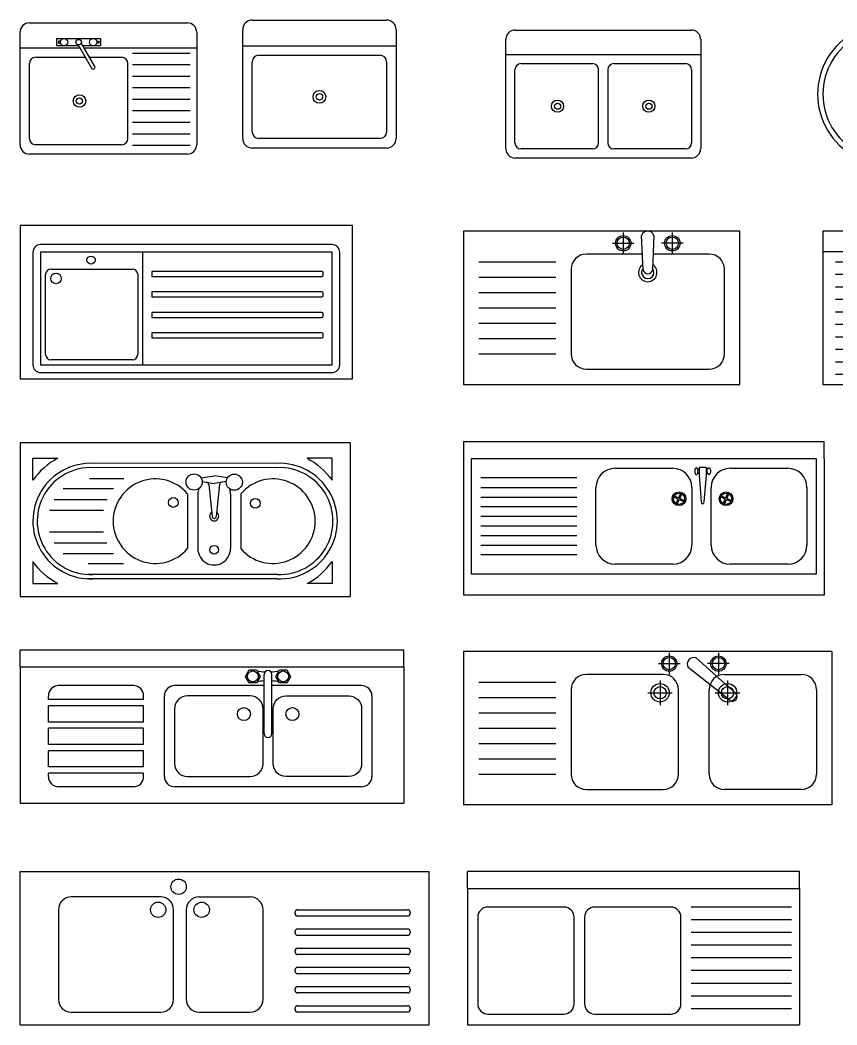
# Model space of a CAD drawing. Header units: millimetres. Extents: x 643 to 7538, y 391 to 4364.
# Drawn here: x 643 to 3837, y 391 to 4318 of the extents above; entities that cross this region are included whole.
import ezdxf

# ---------------------------------------------------------------- set-up
doc = ezdxf.new("R2010")
doc.units = ezdxf.units.MM

# ---------------------------------------------------------------- blocks, each defined once
blk = doc.blocks.new('kitchen sink 1')
at = {"color": 0}
for p, q in [((-194.7, -71.7), (-194.7, -78.8)), ((-186.7, -71.7), (-194.7, -71.7)), ((-45.8, -71.7), (-37.9, -71.7)), ((-37.9, -71.7), (-37.9, -78.8)), ((-345.3, -97.7), (-111.5, -97.7)), ((-194.7, -78.8), (-186.7, -78.8)), ((-118.4, -85.9), (-65.5, -177.6)), ((-53.1, -170.4), (-106, -78.7)), ((-95.1, -97.7), (345.3, -97.7)), ((-37.9, -78.8), (-45.8, -78.8)), ((94.1, -118.1), (319.1, -118.1)), ((76.1, -451.9), (76.1, -158.8)), ((94.1, -163.1), (319.1, -163.1)), ((94.1, -208.1), (319.1, -208.1)), ((94.1, -253.1), (319.1, -253.1)), ((94.1, -298.1), (319.1, -298.1)), ((94.1, -343.1), (319.1, -343.1)), ((94.1, -388.1), (319.1, -388.1)), ((94.1, -433.1), (319.1, -433.1)), ((94.1, -478.1), (319.1, -478.1))]:
    blk.add_line(p, q, dxfattribs=at)
for points in [[(-308.7, 0), (308.7, 0)], [(-345.3, -476.4), (-345.3, -36.6)], [(345.3, -36.6), (345.3, -476.4)], [(-116.4, -89.5), (-201.8, -89.5), (-201.8, -61), (-30.8, -61), (-30.8, -89.5), (-99.9, -89.5)], [(-284.2, -134.4), (-90.4, -134.4)], [(-73.9, -134.4), (51.7, -134.4)], [(-308.7, -451.9), (-308.7, -158.8)], [(51.7, -476.4), (-284.2, -476.4)], [(308.7, -513), (-308.7, -513)]]:
    blk.add_lwpolyline(points, dxfattribs=at)
for centre, radius in [((-173.3, -75.3), 14.3), ((-116.3, -75.3), 10.7), ((-59.3, -75.3), 14.3), ((-113.2, -305.4), 24.4), ((-113.2, -305.4), 12.2)]:
    blk.add_circle(centre, radius, dxfattribs=at)
for centre, radius, start, end in [((-308.7, -36.6), 36.6, 90, 180), ((308.7, -36.6), 36.6, 0, 90), ((-284.2, -158.8), 24.4, 90, 180), ((51.7, -158.8), 24.4, 0, 90), ((-59.3, -174), 7.13, 210, 30), ((-284.2, -451.9), 24.4, 180, 270), ((51.7, -451.9), 24.4, 270, 0), ((-308.7, -476.4), 36.6, 180, 270), ((308.7, -476.4), 36.6, 270, 0)]:
    blk.add_arc(centre, radius, start, end, dxfattribs=at)
blk = doc.blocks.new('kitchen sink2')
at = {"color": 0}
for p, q in [((-262.5, 0), (262.5, 0)), ((-300, -462.5), (-300, -37.5)), ((300, -37.5), (300, -462.5)), ((-300, -100), (300, -100)), ((-237.5, -137.5), (237.5, -137.5)), ((-262.5, -437.5), (-262.5, -162.5)), ((262.5, -162.5), (262.5, -437.5)), ((237.5, -462.5), (-237.5, -462.5)), ((262.5, -500), (-262.5, -500))]:
    blk.add_line(p, q, dxfattribs=at)
for radius in [25, 12.5]:
    blk.add_circle((0, -300), radius, dxfattribs=at)
for centre, radius, start, end in [((-262.5, -37.5), 37.5, 90, 180), ((262.5, -37.5), 37.5, 0, 90), ((-237.5, -162.5), 25, 90, 180), ((237.5, -162.5), 25, 0, 90), ((-262.5, -462.5), 37.5, 180, 270), ((-237.5, -437.5), 25, 180, 270), ((237.5, -437.5), 25, 270, 0), ((262.5, -462.5), 37.5, 270, 0)]:
    blk.add_arc(centre, radius, start, end, dxfattribs=at)
blk = doc.blocks.new('kitchen sink3')
at = {"color": 0}
for p, q in [((-345.2, 0), (345.2, 0)), ((-381, -464.3), (-381, -35.7)), ((381, -35.7), (381, -464.3)), ((-381, -95.2), (381, -95.2)), ((-345.2, -440.5), (-345.2, -154.8)), ((-321.4, -131), (-41.7, -131)), ((-17.9, -440.5), (-17.9, -154.8)), ((17.9, -154.8), (17.9, -440.5)), ((41.7, -131), (321.4, -131)), ((345.2, -154.8), (345.2, -440.5)), ((-41.7, -464.3), (-321.4, -464.3)), ((321.4, -464.3), (41.7, -464.3)), ((345.2, -500), (-345.2, -500))]:
    blk.add_line(p, q, dxfattribs=at)
for centre, radius in [((-178.6, -297.6), 23.8), ((178.6, -297.6), 23.8), ((-178.6, -297.6), 11.9), ((178.6, -297.6), 11.9)]:
    blk.add_circle(centre, radius, dxfattribs=at)
for centre, radius, start, end in [((-345.2, -35.7), 35.7, 90, 180), ((345.2, -35.7), 35.7, 0, 90), ((-321.4, -154.8), 23.8, 90, 180), ((-41.7, -154.8), 23.8, 0, 90), ((41.7, -154.8), 23.8, 90, 180), ((321.4, -154.8), 23.8, 0, 90), ((-345.2, -464.3), 35.7, 180, 270), ((-321.4, -440.5), 23.8, 180, 270), ((-41.7, -440.5), 23.8, 270, 0), ((41.7, -440.5), 23.8, 180, 270), ((321.4, -440.5), 23.8, 270, 0), ((345.2, -464.3), 35.7, 270, 0)]:
    blk.add_arc(centre, radius, start, end, dxfattribs=at)
blk = doc.blocks.new('kitchen sink4')
at = {"color": 0}
for p, q in [((-256.7, -0.1), (256.7, 0.1)), ((-256.7, -20.8), (256.6, -20.6)), ((-324.7, -69.4), (-261.6, -59.1)), ((-198.5, -68.7), (-261.6, -59.1)), ((258.6, -72.3), (-15.3, -72.3)), ((-318.1, -87.3), (-261.4, -96.1)), ((-274.7, -94), (-270.7, -200.4)), ((-203.7, -86.7), (-260.3, -96.1)), ((-244, -94), (-247.9, -200.4)), ((-414.8, -145), (-414.8, -406.1)), ((384.1, -119.8), (21, -119.8)), ((428, -171.5), (46.3, -171.5)), ((-270.7, -200.4), (-259.3, -200.4)), ((-247.9, -200.4), (-259.3, -200.4)), ((449.7, -223.2), (60.4, -223.2)), ((449.8, -326.7), (60.4, -326.7)), ((428.2, -378.4), (46.3, -378.4)), ((384.4, -430.1), (21, -430.1)), ((264.8, -477.6), (-15.3, -477.6)), ((-259, -529.5), (268.5, -529.2)), ((-258.2, -550.1), (269.9, -549.9))]:
    blk.add_line(p, q, dxfattribs=at)
for centre, radius in [((-356.6, -90.1), 38.6), ((-165.2, -89.1), 38.6), ((-347.1, -186.5), 23.2)]:
    blk.add_circle(centre, radius, dxfattribs=at)
for centre, radius, start, end in [((-269.1, -275.1), 275.2, 87.4126, 272.2767), ((253.6, -275.1), 275.2, 273.3987, 90.7013), ((-269.1, -275.1), 254.6, 87.4126, 272.2767), ((253.6, -275.1), 254.6, 267.7508, 90.7274), ((-261.8, -275.5), 201.2, 127.6961, 139.5429), ((-261.8, -275.5), 201.2, 220.4846, 52.137)]:
    blk.add_arc(centre, radius, start, end, dxfattribs=at)
blk = doc.blocks.new('kitchen sink7')
at = {"color": 0}
for p, q in [((1300, 0), (0, 0)), ((0, 0), (0, -600)), ((1300, -600), (1300, 0)), ((1220, -75), (80, -75)), ((50, -105), (50, -545)), ((1220, -105), (80, -105)), ((80, -105), (80, -545)), ((480, -545), (480, -105)), ((1220, -545), (1220, -105)), ((1250, -545), (1250, -105)), ((100, -505), (100, -191)), ((120, -171), (440, -171)), ((460, -191), (460, -505)), ((515, -180), (515, -199.3)), ((1180, -180), (515, -180)), ((1185, -194.3), (1185, -185)), ((515, -199.3), (1180, -199.3)), ((515, -260), (515, -279.3)), ((1180, -260), (515, -260)), ((1185, -274.3), (1185, -265)), ((515, -279.3), (1180, -279.3)), ((515, -340), (515, -359.3)), ((1180, -340), (515, -340)), ((1185, -354.3), (1185, -345)), ((515, -359.3), (1180, -359.3)), ((515, -420), (515, -439.3)), ((1180, -420), (515, -420)), ((1185, -434.3), (1185, -425)), ((515, -439.3), (1180, -439.3)), ((80, -545), (1220, -545)), ((440, -525), (120, -525)), ((80, -575), (1220, -575)), ((0, -600), (1300, -600))]:
    blk.add_line(p, q, dxfattribs=at)
for centre, radius in [((277.4, -135.4), 15.9), ((140.5, -207), 20.7)]:
    blk.add_circle(centre, radius, dxfattribs=at)
for centre, radius, start, end in [((80, -105), 30, 90, 180), ((1220, -105), 30, 0, 90), ((120, -191), 20, 90, 180), ((440, -191), 20, 0, 90), ((1180, -185), 5, 360, 90), ((1180, -194.3), 5, 270, 0), ((1180, -265), 5, 0, 90), ((1180, -274.3), 5, 270, 0), ((1180, -345), 5, 0, 90), ((1180, -354.3), 5, 270, 0), ((1180, -425), 5, 360, 90), ((1180, -434.3), 5, 270, 0), ((120, -505), 20, 180, 270), ((440, -505), 20, 270, 0), ((80, -545), 30, 180, 270), ((1220, -545), 30, 270, 0)]:
    blk.add_arc(centre, radius, start, end, dxfattribs=at)
blk = doc.blocks.new('kitchen sink8')
at = {"color": 0}
for p, q in [((0, 0), (-1080, 0)), ((-1080, 0), (-1080, -600)), ((0, -600), (0, 0)), ((-456, -6), (-456, -90)), ((-377.9, -151.2), (-384.1, -17.1)), ((-335.9, -17.1), (-342.1, -151.2)), ((-264, -6), (-264, -90)), ((-498, -48), (-414, -48)), ((-222, -48), (-306, -48)), ((-379.8, -90), (-600, -90)), ((-120, -90), (-340.2, -90)), ((-1020, -120), (-720, -120)), ((-660, -150), (-660, -480)), ((-60, -480), (-60, -150)), ((-1020, -180), (-720, -180)), ((-1020, -240), (-720, -240)), ((-1020, -300), (-720, -300)), ((-1020, -360), (-720, -360)), ((-1020, -420), (-720, -420)), ((-1020, -480), (-720, -480)), ((-600, -540), (-120, -540)), ((-1080, -600), (0, -600))]:
    blk.add_line(p, q, dxfattribs=at)
for centre, radius in [((-456, -48), 30), ((-456, -48), 24), ((-264, -48), 30), ((-264, -48), 24)]:
    blk.add_circle(centre, radius, dxfattribs=at)
for centre, radius, start, end in [((-360, -25.5), 25.5, 19.3328, 160.6672), ((-600, -150), 60, 90, 180), ((-120, -150), 60, 0, 90), ((-360, -162), 36, 121.8659, 58.1341), ((-360, -162), 24, 139.2152, 40.7848), ((-360, -149.3), 18, 186.0661, 353.9339), ((-600, -480), 60, 180, 270), ((-120, -480), 60, 270, 0)]:
    blk.add_arc(centre, radius, start, end, dxfattribs=at)
blk = doc.blocks.new('kitchen sink9')
at = {"color": 0}
for p, q in [((-1000, 0), (-1000, -600)), ((0, 0), (-1000, 0)), ((0, -600), (0, 0)), ((-1000, -80), (0, -80)), ((-950, -120), (-510, -120)), ((-460, -150), (-460, -530)), ((-70, -120), (-430, -120)), ((-40, -530), (-40, -150)), ((-950, -169), (-510, -169)), ((-950, -218), (-510, -218)), ((-950, -266.5), (-510, -266.5)), ((-950, -315.5), (-510, -315.5)), ((-950, -364.5), (-510, -364.5)), ((-950, -413.5), (-510, -413.5)), ((-950, -462), (-510, -462)), ((-950, -511), (-510, -511)), ((-950, -560), (-510, -560)), ((-430, -560), (-70, -560)), ((-1000, -600), (0, -600))]:
    blk.add_line(p, q, dxfattribs=at)
for centre, radius in [((-700, -40), 10), ((-500, -40), 10), ((-300, -40), 10), ((-115, -340), 25)]:
    blk.add_circle(centre, radius, dxfattribs=at)
for centre, start, end in [((-430, -150), 90, 180), ((-70, -150), 360, 90), ((-430, -530), 180, 270), ((-70, -530), 270, 0)]:
    blk.add_arc(centre, 30, start, end, dxfattribs=at)
blk = doc.blocks.new('kitchen sink12')
at = {"color": 0}
for p, q in [((0, 0), (-1290.5, 0)), ((-1290.5, 0), (-1290.5, -600)), ((0, 0), (0, -600)), ((-286.1, -97.2), (-1017, -97)), ((-286.1, -80.2), (-1004.3, -80)), ((-1018.7, -139.5), (-885, -139.5)), ((-582.8, -136.5), (-530.9, -128.6)), ((-578.5, -151.2), (-531.6, -159)), ((-484.6, -151.7), (-531.6, -159)), ((-479.2, -137.1), (-530.9, -128.6)), ((-1121.6, -178.4), (-924.9, -178.4)), ((-552.3, -163.4), (-539.6, -287.4)), ((-510.8, -163.4), (-523.5, -287.4)), ((-1157.7, -220.9), (-950.6, -220.9)), ((-635.9, -199.1), (-635.9, -413.4)), ((-595.3, -199.1), (-595.4, -413.4)), ((-467.7, -199.1), (-467.8, -413.4)), ((-427.2, -199.1), (-427.3, -413.4)), ((-1175.5, -263.3), (-964.5, -263.3)), ((-1175.6, -348.2), (-964.7, -348.2)), ((-1157.8, -390.6), (-951, -390.6)), ((-1121.9, -433.1), (-925.7, -433.1)), ((-1023.7, -472), (-886.2, -472)), ((-284.8, -531.5), (-1028, -531.3)), ((-284.2, -514.6), (-1026.8, -514.4)), ((-1290.5, -600), (0, -600))]:
    blk.add_line(p, q, dxfattribs=at)
for points in [[(-1240.5, -60.6), (-1143.1, -60.6, 0.119256), (-1240.5, -146.3)], [(-70.5, -60.6), (-167.9, -60.6, -0.119256), (-70.5, -146.3)], [(-1240.5, -550), (-1143.1, -550, -0.119256), (-1240.5, -464.3)], [(-70.5, -550), (-167.9, -550, 0.119256), (-70.5, -464.3)]]:
    blk.add_lwpolyline(points, format="xyb", close=True, dxfattribs=at)
for centre, radius in [((-610.1, -153.2), 31.6), ((-453, -154), 31.6), ((-691.5, -233.1), 19.1), ((-370.5, -236.3), 19.1), ((-531.6, -417.8), 17)]:
    blk.add_circle(centre, radius, dxfattribs=at)
for centre, radius, start, end in [((-1014.6, -305.9), 225.9, 87.3851, 272.2492), ((-1014.6, -305.9), 208.9, 87.3851, 272.2492), ((-275.9, -305.9), 225.9, 267.7233, 92.5874), ((-275.9, -305.9), 208.9, 267.7233, 92.5874), ((-761.5, -306.2), 165.1, 40.4571, 319.5154), ((-562.2, -164.4), 10, 5.8333, 81.1429), ((-500.9, -164.4), 10, 98.8571, 174.1667), ((-301.7, -306.3), 165.1, 220.4571, 139.5154), ((-531.5, -199.1), 63.8, 161.9266, 179.9863), ((-531.5, -199.1), 63.8, 359.9863, 17.1231), ((-531.6, -287.4), 18.1, 122.1942, 57.8058), ((-531.6, -287.4), 8.06, 180, 360), ((-531.6, -413.4), 63.8, 179.9863, 359.9863)]:
    blk.add_arc(centre, radius, start, end, dxfattribs=at)
blk = doc.blocks.new('kitchen sink13')
at = {"color": 0}
for p, q in [((-1410, 0), (0, 0)), ((-1410, 0), (-1410, -600)), ((0, -66.6), (0, 0)), ((-1380, -66.6), (-1380, -516.6)), ((-30, -66.6), (-1380, -66.6)), ((-30, -516.6), (-30, -66.6)), ((0, -66.6), (0, -600)), ((-817.5, -104.1), (-592.5, -104.1)), ((-489.3, -100.8), (-489.3, -130.5)), ((-462.2, -100.8), (-489.3, -100.8)), ((-462.2, -100.8), (-462.2, -130.5)), ((-367.5, -104.1), (-142.5, -104.1)), ((-967.5, -141.6), (-1342.5, -141.6)), ((-489.3, -130.5), (-481.4, -235.3)), ((-462.2, -130.5), (-470.2, -235.3)), ((-1342.5, -179.1), (-967.5, -179.1)), ((-892.5, -404.1), (-892.5, -179.1)), ((-517.5, -179.1), (-517.5, -404.1)), ((-442.5, -404.1), (-442.5, -179.1)), ((-67.5, -179.1), (-67.5, -404.1)), ((-1342.5, -216.6), (-967.5, -216.6)), ((-588.9, -216.2), (-571.3, -224.3)), ((-586.7, -211.6), (-569.2, -219.6)), ((-579.4, -241.8), (-571.4, -224.2)), ((-574.7, -243.9), (-566.7, -226.4)), ((-569.2, -219.6), (-561.2, -202)), ((-566.7, -226.4), (-549.1, -234.4)), ((-564.5, -221.7), (-556.6, -204.3)), ((-564.5, -221.7), (-547, -229.8)), ((-481.4, -235.3), (-480.1, -240.5)), ((-470.2, -235.3), (-471.5, -240.6)), ((-404.8, -216.2), (-387.3, -224.3)), ((-402.7, -211.6), (-385.1, -219.6)), ((-395.3, -241.8), (-387.3, -224.2)), ((-390.6, -243.9), (-382.6, -226.4)), ((-385.2, -219.6), (-377.2, -202)), ((-382.6, -226.4), (-365.1, -234.4)), ((-380.5, -221.7), (-372.5, -204.3)), ((-380.5, -221.7), (-362.9, -229.8)), ((-1342.5, -254.1), (-967.5, -254.1)), ((-480.1, -240.5), (-477.7, -243)), ((-477.7, -243), (-475.8, -243.7)), ((-473.9, -243), (-475.8, -243.7)), ((-471.5, -240.6), (-473.9, -243)), ((-1342.5, -291.6), (-967.5, -291.6)), ((-1342.5, -329.1), (-967.5, -329.1)), ((-1342.5, -366.6), (-967.5, -366.6)), ((-1342.5, -404.1), (-967.5, -404.1)), ((-1342.5, -441.6), (-967.5, -441.6)), ((-592.5, -479.1), (-817.5, -479.1)), ((-142.5, -479.1), (-367.5, -479.1)), ((-1380, -516.6), (-30, -516.6)), ((0, -600), (-1410, -600))]:
    blk.add_line(p, q, dxfattribs=at)
for points in [[(-500, -128.7, 0.17747), (-497.8, -127.9, 0.103681), (-495.4, -124.8, 0.06385), (-494.1, -120.8, 0.050025), (-493.6, -115.5, 0.050025), (-494.2, -110.1, 0.06385), (-495.5, -106.2, 0.103681), (-497.9, -103.1, 0.17747), (-500.1, -102.3, 0.17747), (-502.3, -103.1, 0.103681), (-504.7, -106.2, 0.06385), (-506, -110.2, 0.050025), (-506.5, -115.5, 0.050025), (-505.9, -120.9, 0.06385), (-504.5, -124.9, 0.103681), (-502.1, -127.9, 0.17747)], [(-451.1, -128.4, -0.17747), (-453.3, -127.6, -0.103681), (-455.7, -124.5, -0.06385), (-457.1, -120.6, -0.050025), (-457.7, -115.2, -0.050025), (-457.2, -109.9, -0.06385), (-455.8, -105.9, -0.103681), (-453.5, -102.8, -0.17747), (-451.3, -102, -0.17747), (-449.1, -102.8, -0.103681), (-446.7, -105.9, -0.06385), (-445.3, -109.8, -0.050025), (-444.8, -115.2, -0.050025), (-445.3, -120.5, -0.06385), (-446.6, -124.5, -0.103681), (-449, -127.6, -0.17747)]]:
    blk.add_lwpolyline(points, format="xyb", close=True, dxfattribs=at)
for points in [[(-496.4, -104.7), (-488, -105.8)], [(-455, -104.5), (-463.4, -105.7)], [(-488.2, -123.8), (-496.7, -126.4)], [(-462.9, -123.6), (-454.5, -126.1)]]:
    blk.add_lwpolyline(points, dxfattribs=at)
for centre, radius in [((-567.9, -223), 27), ((-383.9, -223), 27), ((-567.9, -223), 22.1), ((-383.9, -223), 22.1)]:
    blk.add_circle(centre, radius, dxfattribs=at)
for centre, start, end in [((-817.5, -179.1), 90, 180), ((-592.5, -179.1), 0, 90), ((-367.5, -179.1), 90, 180), ((-142.5, -179.1), 0, 90), ((-817.5, -404.1), 180, 270), ((-592.5, -404.1), 270, 0), ((-367.5, -404.1), 180, 270), ((-142.5, -404.1), 270, 0)]:
    blk.add_arc(centre, 75, start, end, dxfattribs=at)
blk = doc.blocks.new('kitchen sink16')
at = {"color": 0}
for p, q in [((-1500, 0), (0, 0)), ((0, -67.2), (0, 0)), ((-1500, -67.2), (-1500, 0)), ((-1500, -67.2), (-1500, -600)), ((-1500, -67.2), (0, -67.2)), ((0, -67.2), (0, -600)), ((-546.1, -327.9), (-546.1, -97)), ((-515.2, -327.9), (-515.2, -97.2)), ((-1056.8, -140.4), (-1349.5, -140.4)), ((-546.1, -140.4), (-895.7, -140.4)), ((-164.4, -140.4), (-515.2, -140.4)), ((-1389.5, -195.1), (-1389.5, -180.4)), ((-1016.8, -195.1), (-1389.5, -195.1)), ((-1016.8, -195.1), (-1016.8, -180.4)), ((-935.7, -495.7), (-935.7, -180.4)), ((-124.4, -180.4), (-124.4, -495.7)), ((-1389.5, -282.7), (-1389.5, -219.3)), ((-1016.8, -219.3), (-1389.5, -219.3)), ((-1016.8, -282.7), (-1016.8, -219.3)), ((-1016.8, -282.7), (-1389.5, -282.7)), ((-1389.5, -370.3), (-1389.5, -306.9)), ((-1016.8, -306.9), (-1389.5, -306.9)), ((-1016.8, -370.3), (-1016.8, -306.9)), ((-1016.8, -370.3), (-1389.5, -370.3)), ((-1389.5, -457.9), (-1389.5, -394.5)), ((-1016.8, -394.5), (-1389.5, -394.5)), ((-1016.8, -457.9), (-1016.8, -394.5)), ((-1016.8, -457.9), (-1389.5, -457.9)), ((-1389.5, -495.7), (-1389.5, -482.1)), ((-1016.8, -482.1), (-1389.5, -482.1)), ((-1016.8, -495.7), (-1016.8, -482.1)), ((-1056.8, -535.7), (-1349.5, -535.7)), ((-164.4, -535.7), (-895.7, -535.7)), ((-1500, -600), (0, -600))]:
    blk.add_line(p, q, dxfattribs=at)
for points in [[(-619.2, -104.1), (-604.6, -78.8), (-575.4, -78.8), (-560.8, -104.1), (-575.4, -129.4), (-604.6, -129.4)], [(-500.5, -104.1), (-485.9, -78.8), (-456.7, -78.8), (-442.1, -104.1), (-456.7, -129.4), (-485.9, -129.4)]]:
    blk.add_lwpolyline(points, close=True, dxfattribs=at)
for points in [[(-600.1, -180.4), (-845.7, -180.4, 0.414214), (-895.7, -230.4), (-895.7, -445.7, 0.414214), (-845.7, -495.7), (-600.1, -495.7, 0.414214), (-550.1, -445.7), (-550.1, -230.4, 0.414214)], [(-214.4, -495.7), (-460.1, -495.7, -0.414214), (-510.1, -445.7), (-510.1, -230.4, -0.414214), (-460.1, -180.4), (-214.4, -180.4, -0.414214), (-164.4, -230.4), (-164.4, -445.7, -0.414214)]]:
    blk.add_lwpolyline(points, format="xyb", close=True, dxfattribs=at)
for centre, radius in [((-590, -104.1), 21.1), ((-471.3, -104.1), 21.1), ((-624.8, -251.4), 25.5), ((-435.4, -251.4), 25.5)]:
    blk.add_circle(centre, radius, dxfattribs=at)
for centre, radius, start, end in [((-530.7, 132.1), 219.2, 258.8617, 266.9697), ((-530.7, -97), 15.4, 360, 180), ((-530.7, 132.1), 219.2, 273.0303, 281.1383), ((-1349.5, -180.4), 40, 90, 180), ((-1056.8, -180.4), 40, 0, 90), ((-895.7, -180.4), 40, 90, 180), ((-530.7, -340.3), 219.2, 94.0396, 101.1383), ((-530.7, -340.3), 219.2, 78.8617, 85.9604), ((-164.4, -180.4), 40, 0, 90), ((-530.7, -327.9), 15.4, 180, 0), ((-1349.5, -495.7), 40, 180, 270), ((-1056.8, -495.7), 40, 270, 0), ((-895.7, -495.7), 40, 180, 270), ((-164.4, -495.7), 40, 270, 0)]:
    blk.add_arc(centre, radius, start, end, dxfattribs=at)
blk = doc.blocks.new('kitchen sink17')
at = {"color": 0}
for p, q in [((0, 0), (-1440, 0)), ((-1440, 0), (-1440, -600)), ((0, 0), (0, -600)), ((-636, -6), (-636, -90)), ((-531, -25.6), (-375.5, -164.2)), ((-444, -6), (-444, -90)), ((-678, -48), (-594, -48)), ((-398.5, -191.6), (-561.9, -62.5)), ((-402, -48), (-486, -48)), ((-660, -90), (-960, -90)), ((-672, -114), (-672, -210)), ((-420, -90), (-120, -90)), ((-408, -114), (-408, -210)), ((-1380, -120), (-1080, -120)), ((-1020, -150), (-1020, -480)), ((-600, -480), (-600, -150)), ((-480, -480), (-480, -150)), ((-60, -150), (-60, -480)), ((-1380, -180), (-1080, -180)), ((-720, -162), (-624, -162)), ((-456, -162), (-360, -162)), ((-1380, -240), (-1080, -240)), ((-1380, -300), (-1080, -300)), ((-1380, -360), (-1080, -360)), ((-1380, -420), (-1080, -420)), ((-1380, -480), (-1080, -480)), ((-960, -540), (-660, -540)), ((-120, -540), (-420, -540)), ((0, -600), (-1440, -600))]:
    blk.add_line(p, q, dxfattribs=at)
for centre, radius in [((-636, -48), 30), ((-636, -48), 24), ((-444, -48), 30), ((-444, -48), 24), ((-672, -162), 36), ((-672, -162), 24), ((-408, -162), 36), ((-408, -162), 24)]:
    blk.add_circle(centre, radius, dxfattribs=at)
for centre, radius, start, end in [((-540, -49.5), 25.5, 69.3328, 210.6672), ((-960, -150), 60, 90, 180), ((-660, -150), 60, 0, 90), ((-420, -150), 60, 90, 180), ((-120, -150), 60, 0, 90), ((-388.5, -176.6), 18, 236.0661, 43.9339), ((-960, -480), 60, 180, 270), ((-660, -480), 60, 270, 360), ((-420, -480), 60, 180, 270), ((-120, -480), 60, 270, 0)]:
    blk.add_arc(centre, radius, start, end, dxfattribs=at)
blk = doc.blocks.new('kitchen sink20')
at = {"color": 0}
for p, q in [((-1600, 0), (0, 0)), ((-1600, -600), (-1600, 0)), ((0, -600), (0, 0)), ((-1050, -100), (-1400, -100)), ((-900, -100), (-700, -100)), ((-1450, -150), (-1450, -500)), ((-1000, -500), (-1000, -150)), ((-950, -150), (-950, -500)), ((-650, -500), (-650, -150)), ((-515, -150), (-85, -150)), ((-525, -165), (-525, -160)), ((-85, -175), (-515, -175)), ((-75, -160), (-75, -165)), ((-525, -240), (-525, -235)), ((-515, -225), (-85, -225)), ((-75, -235), (-75, -240)), ((-85, -250), (-515, -250)), ((-525, -315), (-525, -310)), ((-515, -300), (-85, -300)), ((-75, -310), (-75, -315)), ((-85, -325), (-515, -325)), ((-525, -390), (-525, -385)), ((-515, -375), (-85, -375)), ((-75, -385), (-75, -390)), ((-85, -400), (-515, -400)), ((-525, -465), (-525, -460)), ((-515, -450), (-85, -450)), ((-75, -460), (-75, -465)), ((-85, -475), (-515, -475)), ((-525, -540), (-525, -535)), ((-515, -525), (-85, -525)), ((-75, -535), (-75, -540)), ((-1400, -550), (-1050, -550)), ((-900, -550), (-700, -550)), ((-85, -550), (-515, -550)), ((-1600, -600), (0, -600))]:
    blk.add_line(p, q, dxfattribs=at)
for centre in [(-980, -60), (-1060, -150), (-890, -150)]:
    blk.add_circle(centre, 30, dxfattribs=at)
for centre, radius, start, end in [((-1400, -150), 50, 90, 180), ((-1050, -150), 50, 0, 90), ((-900, -150), 50, 90, 180), ((-700, -150), 50, 0, 90), ((-515, -160), 10, 90, 180), ((-85, -160), 10, 0, 90), ((-515, -165), 10, 180, 270), ((-85, -165), 10, 270, 0), ((-515, -235), 10, 90, 180), ((-85, -235), 10, 0, 90), ((-515, -240), 10, 180, 270), ((-85, -240), 10, 270, 0), ((-515, -310), 10, 90, 180), ((-85, -310), 10, 0, 90), ((-515, -315), 10, 180, 270), ((-85, -315), 10, 270, 360), ((-515, -385), 10, 90, 180), ((-515, -390), 10, 180, 270), ((-85, -385), 10, 0, 90), ((-85, -390), 10, 270, 360), ((-515, -460), 10, 90, 180), ((-515, -465), 10, 180, 270), ((-85, -460), 10, 0, 90), ((-85, -465), 10, 270, 360), ((-1400, -500), 50, 180, 270), ((-1050, -500), 50, 270, 0), ((-900, -500), 50, 180, 270), ((-700, -500), 50, 270, 0), ((-515, -535), 10, 90, 180), ((-515, -540), 10, 180, 270), ((-85, -535), 10, 0, 90), ((-85, -540), 10, 270, 0)]:
    blk.add_arc(centre, radius, start, end, dxfattribs=at)
blk = doc.blocks.new('kitchen sink21')
at = {"color": 0}
for p, q in [((649.1, 0), (-649.1, 0)), ((-649.1, -66.7), (-649.1, 0)), ((649.1, -66.7), (649.1, 0)), ((-649.1, -66.7), (-649.1, -600)), ((-649.1, -66.7), (649.1, -66.7)), ((649.1, -66.7), (649.1, -600)), ((-271.3, -139.4), (-568.7, -139.4)), ((146.1, -139.4), (-151.2, -139.4)), ((226.5, -138.5), (618.5, -138.5)), ((-608.4, -179.1), (-608.4, -517.9)), ((-231.6, -517.9), (-231.6, -179.1)), ((-190.9, -179.1), (-190.9, -517.9)), ((185.8, -517.9), (185.8, -179.1)), ((226.5, -188.1), (618.5, -188.1)), ((226.5, -237.8), (618.5, -237.8)), ((226.5, -287.4), (618.5, -287.4)), ((226.5, -337), (618.5, -337)), ((226.5, -386.6), (618.5, -386.6)), ((226.5, -436.3), (618.5, -436.3)), ((226.5, -485.9), (618.5, -485.9)), ((226.5, -535.5), (618.5, -535.5)), ((-568.7, -557.6), (-271.3, -557.6)), ((-151.2, -557.6), (146.1, -557.6)), ((-649.1, -600), (649.1, -600))]:
    blk.add_line(p, q, dxfattribs=at)
for centre, start, end in [((-568.7, -179.1), 90, 180), ((-271.3, -179.1), 0, 90), ((-151.2, -179.1), 90, 180), ((146.1, -179.1), 0, 90), ((-568.7, -517.9), 180, 270), ((-271.3, -517.9), 270, 0), ((-151.2, -517.9), 180, 270), ((146.1, -517.9), 270, 0)]:
    blk.add_arc(centre, 39.7, start, end, dxfattribs=at)

msp = doc.modelspace()

# ---------------------------------------------------------------- block references
at = {"color": 18, "true_color": 0x000000}
for name, p in [('kitchen sink 1', (988.4, 4307.6)), ('kitchen sink2', (1813.5, 4318.4)), ('kitchen sink4', (4305.9, 4303.9)), ('kitchen sink3', (2923.3, 4279.4)), ('kitchen sink7', (643.1, 3515.8)), ('kitchen sink8', (3457.5, 3494)), ('kitchen sink9', (4781.6, 3494)), ('kitchen sink13', (3787.5, 2670.8)), ('kitchen sink12', (1933.6, 2666.2)), ('kitchen sink16', (2143.1, 1857.5)), ('kitchen sink17', (3817.5, 1851.2)), ('kitchen sink20', (2243.1, 991.2)), ('kitchen sink21', (3041.1, 991.2))]:
    msp.add_blockref(name, p, dxfattribs=at)

doc.saveas('drawing.dxf')
